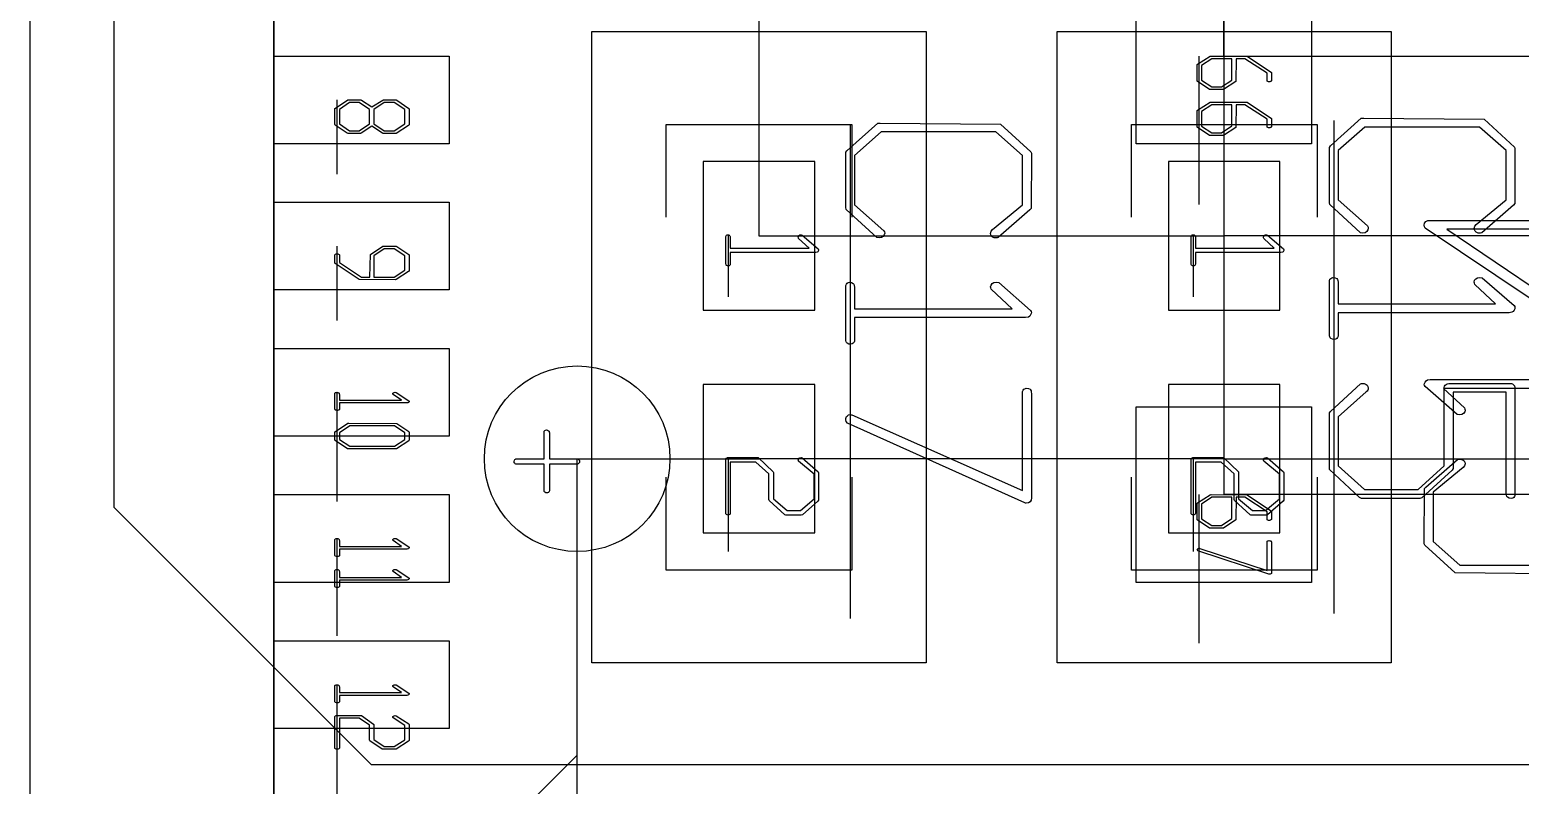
# Model space of a CAD drawing. Header units: inches. Extents: x -1 to 1.1, y -1.12 to 1.07.
# Drawn here: x -0.998 to -0.5965, y -0.2526 to -0.0492 of the extents above; entities that cross this region are included whole.
import ezdxf

# ---------------------------------------------------------------- set-up
doc = ezdxf.new("R2010")
doc.units = ezdxf.units.IN
doc.header["$MEASUREMENT"] = 0
doc.linetypes.add('CENTERX2', pattern=[0.8, 0.5, -0.1, 0.1, -0.1])

msp = doc.modelspace()

# ---------------------------------------------------------------- linework, layer by layer
at = {"color": 7, "linetype": 'Continuous'}
for p, q in [((-0.998, 0.908), (-0.998, -0.908)), ((-0.93229, -0.39089), (-0.93229, 0.71147)), ((-0.93229, 0.71147), (-0.93229, -0.39089)), ((-0.93229, 0.71147), (-0.93229, -0.39089)), ((-0.67639, -0.05625), (-0.67639, 0.06186)), ((-0.80158, 0.01264), (-0.80158, -0.10468)), ((-0.67626, -0.10468), (-0.67626, 0.01264)), ((-0.97526, -0.17784), (-0.97526, 0.00819)), ((-0.70001, -0.07987), (-0.70001, -0.03263)), ((-0.65277, -0.03263), (-0.65277, -0.07987)), ((-0.84658, -0.21968), (-0.84658, -0.04968)), ((-0.84658, -0.04968), (-0.75658, -0.04968)), ((-0.75658, -0.04968), (-0.75658, -0.21968)), ((-0.72126, -0.21968), (-0.72126, -0.04968)), ((-0.72126, -0.04968), (-0.63126, -0.04968)), ((-0.63126, -0.04968), (-0.63126, -0.21968)), ((-0.93229, -0.05625), (-0.88505, -0.05625)), ((-0.93229, -0.07987), (-0.93229, -0.05625)), ((-0.88505, -0.05625), (-0.88505, -0.07987)), ((-0.67639, -0.05625), (-0.55828, -0.05625)), ((-0.67639, -0.05625), (-0.67639, -0.17436)), ((-0.82658, -0.09968), (-0.82658, -0.07468)), ((-0.82658, -0.07468), (-0.77658, -0.07468)), ((-0.82658, -0.09968), (-0.82658, -0.07468)), ((-0.82658, -0.07468), (-0.77658, -0.07468)), ((-0.77658, -0.07468), (-0.77658, -0.09968)), ((-0.77658, -0.07468), (-0.77658, -0.08468)), ((-0.70126, -0.09968), (-0.70126, -0.07468)), ((-0.70126, -0.07468), (-0.65126, -0.07468)), ((-0.70126, -0.09968), (-0.70126, -0.07468)), ((-0.70126, -0.07468), (-0.65126, -0.07468)), ((-0.65126, -0.07468), (-0.65126, -0.09968)), ((-0.65126, -0.07468), (-0.65126, -0.08468)), ((-0.88505, -0.07987), (-0.93229, -0.07987)), ((-0.65277, -0.07987), (-0.70001, -0.07987)), ((-0.78658, -0.08468), (-0.81658, -0.08468)), ((-0.81658, -0.08468), (-0.81658, -0.12468)), ((-0.78658, -0.12468), (-0.78658, -0.08468)), ((-0.66126, -0.08468), (-0.69126, -0.08468)), ((-0.69126, -0.08468), (-0.69126, -0.12468)), ((-0.66126, -0.12468), (-0.66126, -0.08468)), ((-0.93229, -0.09562), (-0.88505, -0.09562)), ((-0.93229, -0.11924), (-0.93229, -0.09562)), ((-0.88505, -0.09562), (-0.88505, -0.11924)), ((-0.80158, -0.10468), (-0.67626, -0.10468)), ((-0.54769, -0.10468), (-0.67626, -0.10468)), ((-0.88505, -0.11924), (-0.93229, -0.11924)), ((-0.81658, -0.12468), (-0.78658, -0.12468)), ((-0.69126, -0.12468), (-0.66126, -0.12468)), ((-0.93229, -0.13499), (-0.88505, -0.13499)), ((-0.93229, -0.15861), (-0.93229, -0.13499)), ((-0.88505, -0.13499), (-0.88505, -0.15861)), ((-0.78658, -0.14468), (-0.81658, -0.14468)), ((-0.81658, -0.14468), (-0.81658, -0.18468)), ((-0.78658, -0.18468), (-0.78658, -0.14468)), ((-0.66126, -0.14468), (-0.69126, -0.14468)), ((-0.69126, -0.14468), (-0.69126, -0.18468)), ((-0.66126, -0.18468), (-0.66126, -0.14468)), ((-0.70001, -0.15074), (-0.65277, -0.15074)), ((-0.70001, -0.19798), (-0.70001, -0.15074)), ((-0.65277, -0.15074), (-0.65277, -0.19798)), ((-0.88505, -0.15861), (-0.93229, -0.15861)), ((-0.85056, -0.2445), (-0.85056, -0.16468)), ((-0.85056, -0.16468), (-0.80158, -0.16468)), ((-0.67626, -0.16468), (-0.80158, -0.16468)), ((-0.67626, -0.16468), (-0.54769, -0.16468)), ((-0.82658, -0.19468), (-0.82658, -0.16968)), ((-0.82658, -0.19468), (-0.82658, -0.16968)), ((-0.77658, -0.16968), (-0.77658, -0.19468)), ((-0.70126, -0.19468), (-0.70126, -0.16968)), ((-0.70126, -0.19468), (-0.70126, -0.16968)), ((-0.65126, -0.16968), (-0.65126, -0.19468)), ((-0.93229, -0.17436), (-0.88505, -0.17436)), ((-0.93229, -0.19798), (-0.93229, -0.17436)), ((-0.88505, -0.17436), (-0.88505, -0.19798)), ((-0.55828, -0.17436), (-0.67639, -0.17436)), ((-0.90597, -0.24713), (-0.97526, -0.17784)), ((-0.81658, -0.18468), (-0.78658, -0.18468)), ((-0.77658, -0.18468), (-0.77658, -0.19468)), ((-0.69126, -0.18468), (-0.66126, -0.18468)), ((-0.65126, -0.18468), (-0.65126, -0.19468)), ((-0.77658, -0.19468), (-0.82658, -0.19468)), ((-0.77658, -0.19468), (-0.82658, -0.19468)), ((-0.65126, -0.19468), (-0.70126, -0.19468)), ((-0.65126, -0.19468), (-0.70126, -0.19468)), ((-0.88505, -0.19798), (-0.93229, -0.19798)), ((-0.65277, -0.19798), (-0.70001, -0.19798)), ((-0.93229, -0.21373), (-0.88505, -0.21373)), ((-0.93229, -0.23735), (-0.93229, -0.21373)), ((-0.88505, -0.21373), (-0.88505, -0.23735)), ((-0.75658, -0.21968), (-0.84658, -0.21968)), ((-0.63126, -0.21968), (-0.72126, -0.21968)), ((-0.88505, -0.23735), (-0.93229, -0.23735)), ((-0.87097, -0.26491), (-0.85056, -0.2445)), ((-0.85056, -0.29735), (-0.85056, -0.2445)), ((-0.48204, -0.24713), (-0.90597, -0.24713))]:
    msp.add_line(p, q, dxfattribs=at)
at = {"color": 7, "linetype": 'CENTERX2'}
for p, q in [((-0.68306, -0.05625), (-0.68306, -0.09625)), ((-0.91534, -0.06806), (-0.91534, -0.08806)), ((-0.77701, -0.07488), (-0.77701, -0.20769)), ((-0.64675, -0.07358), (-0.64675, -0.20639)), ((-0.91534, -0.10743), (-0.91534, -0.12743)), ((-0.80991, -0.10468), (-0.80991, -0.12109)), ((-0.68459, -0.10468), (-0.68459, -0.12109)), ((-0.91534, -0.1468), (-0.91534, -0.17617)), ((-0.80991, -0.16468), (-0.80991, -0.18968)), ((-0.68459, -0.16468), (-0.68459, -0.18968)), ((-0.68306, -0.17436), (-0.68306, -0.21436)), ((-0.91534, -0.18617), (-0.91534, -0.21242)), ((-0.91534, -0.22554), (-0.91534, -0.25866))]:
    msp.add_line(p, q, dxfattribs=at)
at = {"color": 7, "linetype": 'Continuous', "flags": 128}
for points in [[(-0.66356, -0.06294), (-0.66371, -0.06307), (-0.66386, -0.06314), (-0.66401, -0.06318), (-0.66416, -0.06319), (-0.66416, -0.06319), (-0.66437, -0.06317), (-0.66454, -0.06312), (-0.66466, -0.06303), (-0.66472, -0.0629), (-0.66472, -0.0629), (-0.66472, -0.06089), (-0.66472, -0.06089), (-0.6707, -0.05696), (-0.6707, -0.05696), (-0.67306, -0.05696), (-0.67306, -0.05696), (-0.67316, -0.06307), (-0.67316, -0.06307), (-0.67649, -0.06524), (-0.67649, -0.06524), (-0.67668, -0.0653), (-0.67668, -0.0653), (-0.68001, -0.0653), (-0.68001, -0.0653), (-0.68023, -0.06525), (-0.68023, -0.06525), (-0.68351, -0.06304), (-0.68351, -0.06304), (-0.68353, -0.06286), (-0.68353, -0.06286), (-0.68353, -0.05856), (-0.68353, -0.05856), (-0.68342, -0.05846), (-0.68342, -0.05846), (-0.68009, -0.05627), (-0.68009, -0.05627), (-0.67982, -0.05625), (-0.67982, -0.05625), (-0.67007, -0.0563), (-0.67007, -0.0563), (-0.66353, -0.06069), (-0.66353, -0.06069), (-0.66356, -0.06294)], [(-0.67701, -0.06458), (-0.67425, -0.0627), (-0.67425, -0.0627), (-0.67425, -0.05696), (-0.67425, -0.05696), (-0.67961, -0.05696), (-0.67961, -0.05696), (-0.68234, -0.05883), (-0.68234, -0.05883), (-0.68234, -0.06272), (-0.68234, -0.06272), (-0.67958, -0.06458), (-0.67958, -0.06458), (-0.67701, -0.06458)], [(-0.89598, -0.07491), (-0.89929, -0.07707), (-0.89929, -0.07707), (-0.89953, -0.07711), (-0.89953, -0.07711), (-0.90281, -0.07711), (-0.90281, -0.07711), (-0.903, -0.07705), (-0.903, -0.07705), (-0.90583, -0.07516), (-0.90583, -0.07516), (-0.9087, -0.07705), (-0.9087, -0.07705), (-0.90889, -0.07711), (-0.90889, -0.07711), (-0.91226, -0.07711), (-0.91226, -0.07711), (-0.91248, -0.07706), (-0.91248, -0.07706), (-0.91579, -0.07485), (-0.91579, -0.07485), (-0.91581, -0.07467), (-0.91581, -0.07467), (-0.91581, -0.07037), (-0.91581, -0.07037), (-0.9157, -0.07027), (-0.9157, -0.07027), (-0.91237, -0.06808), (-0.91237, -0.06808), (-0.9121, -0.06806), (-0.9121, -0.06806), (-0.90884, -0.06806), (-0.90884, -0.06806), (-0.90862, -0.06811), (-0.90862, -0.06811), (-0.90583, -0.06995), (-0.90583, -0.06995), (-0.90295, -0.0681), (-0.90295, -0.0681), (-0.90276, -0.06806), (-0.90276, -0.06806), (-0.89934, -0.06806), (-0.89934, -0.06806), (-0.89915, -0.06815), (-0.89915, -0.06815), (-0.89587, -0.07034), (-0.89587, -0.07034), (-0.89581, -0.07044), (-0.89581, -0.07044), (-0.89584, -0.07478), (-0.89584, -0.07478), (-0.89598, -0.07491)], [(-0.90929, -0.07639), (-0.90653, -0.07451), (-0.90653, -0.07451), (-0.90653, -0.07066), (-0.90653, -0.07066), (-0.90926, -0.06877), (-0.90926, -0.06877), (-0.91189, -0.06877), (-0.91189, -0.06877), (-0.91462, -0.07064), (-0.91462, -0.07064), (-0.91462, -0.07453), (-0.91462, -0.07453), (-0.91186, -0.07639), (-0.91186, -0.07639), (-0.90929, -0.07639)], [(-0.89983, -0.07639), (-0.897, -0.07453), (-0.897, -0.07453), (-0.897, -0.07064), (-0.897, -0.07064), (-0.89983, -0.06877), (-0.89983, -0.06877), (-0.90251, -0.06877), (-0.90251, -0.06877), (-0.90534, -0.07066), (-0.90534, -0.07066), (-0.90534, -0.07451), (-0.90534, -0.07451), (-0.90251, -0.07639), (-0.90251, -0.07639), (-0.89983, -0.07639)], [(-0.66356, -0.07532), (-0.66371, -0.07545), (-0.66386, -0.07552), (-0.66401, -0.07556), (-0.66416, -0.07557), (-0.66416, -0.07557), (-0.66437, -0.07555), (-0.66454, -0.0755), (-0.66466, -0.07541), (-0.66472, -0.07528), (-0.66472, -0.07528), (-0.66472, -0.07327), (-0.66472, -0.07327), (-0.6707, -0.06935), (-0.6707, -0.06935), (-0.67306, -0.06935), (-0.67306, -0.06935), (-0.67316, -0.07545), (-0.67316, -0.07545), (-0.67649, -0.07762), (-0.67649, -0.07762), (-0.67668, -0.07768), (-0.67668, -0.07768), (-0.68001, -0.07768), (-0.68001, -0.07768), (-0.68023, -0.07763), (-0.68023, -0.07763), (-0.68351, -0.07542), (-0.68351, -0.07542), (-0.68353, -0.07524), (-0.68353, -0.07524), (-0.68353, -0.07094), (-0.68353, -0.07094), (-0.68342, -0.07084), (-0.68342, -0.07084), (-0.68009, -0.06865), (-0.68009, -0.06865), (-0.67982, -0.06863), (-0.67982, -0.06863), (-0.67007, -0.06868), (-0.67007, -0.06868), (-0.66353, -0.07307), (-0.66353, -0.07307), (-0.66356, -0.07532)], [(-0.67701, -0.07696), (-0.67425, -0.07508), (-0.67425, -0.07508), (-0.67425, -0.06935), (-0.67425, -0.06935), (-0.67961, -0.06935), (-0.67961, -0.06935), (-0.68234, -0.07121), (-0.68234, -0.07121), (-0.68234, -0.0751), (-0.68234, -0.0751), (-0.67958, -0.07696), (-0.67958, -0.07696), (-0.67701, -0.07696)], [(-0.72862, -0.09769), (-0.73716, -0.10511), (-0.73716, -0.10511), (-0.73745, -0.1052), (-0.73778, -0.10523), (-0.73778, -0.10523), (-0.73808, -0.10521), (-0.73826, -0.10516), (-0.73826, -0.10516), (-0.73864, -0.10498), (-0.73892, -0.10472), (-0.73913, -0.10439), (-0.73924, -0.10399), (-0.73924, -0.10399), (-0.73902, -0.10339), (-0.73865, -0.10295), (-0.73865, -0.10295), (-0.73058, -0.09628), (-0.73058, -0.09628), (-0.73058, -0.08302), (-0.73058, -0.08302), (-0.73779, -0.07667), (-0.73779, -0.07667), (-0.76869, -0.07667), (-0.76869, -0.07667), (-0.77582, -0.08302), (-0.77582, -0.08302), (-0.77582, -0.09628), (-0.77582, -0.09628), (-0.76793, -0.10331), (-0.76793, -0.10331), (-0.76777, -0.10359), (-0.76772, -0.10394), (-0.76772, -0.10394), (-0.76782, -0.10436), (-0.76812, -0.1048), (-0.76858, -0.10512), (-0.76918, -0.10523), (-0.76918, -0.10523), (-0.76984, -0.10511), (-0.76984, -0.10511), (-0.77807, -0.09755), (-0.77807, -0.09755), (-0.7782, -0.09706), (-0.7782, -0.09706), (-0.7782, -0.08214), (-0.7782, -0.08214), (-0.77793, -0.08177), (-0.77793, -0.08177), (-0.76959, -0.07428), (-0.76959, -0.07428), (-0.76891, -0.07428), (-0.76891, -0.07428), (-0.73654, -0.07459), (-0.73654, -0.07459), (-0.72834, -0.08207), (-0.72834, -0.08207), (-0.7282, -0.08243), (-0.7282, -0.08243), (-0.72827, -0.09727), (-0.72827, -0.09727), (-0.72862, -0.09769)], [(-0.59836, -0.09639), (-0.6069, -0.10381), (-0.6069, -0.10381), (-0.60719, -0.1039), (-0.60752, -0.10393), (-0.60752, -0.10393), (-0.60782, -0.10391), (-0.608, -0.10386), (-0.608, -0.10386), (-0.60838, -0.10368), (-0.60866, -0.10342), (-0.60887, -0.10309), (-0.60898, -0.10269), (-0.60898, -0.10269), (-0.60876, -0.10209), (-0.60839, -0.10165), (-0.60839, -0.10165), (-0.60032, -0.09498), (-0.60032, -0.09498), (-0.60032, -0.08172), (-0.60032, -0.08172), (-0.60753, -0.07537), (-0.60753, -0.07537), (-0.63843, -0.07537), (-0.63843, -0.07537), (-0.64556, -0.08172), (-0.64556, -0.08172), (-0.64556, -0.09498), (-0.64556, -0.09498), (-0.63767, -0.10201), (-0.63767, -0.10201), (-0.63751, -0.10229), (-0.63746, -0.10264), (-0.63746, -0.10264), (-0.63756, -0.10306), (-0.63786, -0.1035), (-0.63832, -0.10382), (-0.63892, -0.10393), (-0.63892, -0.10393), (-0.63958, -0.10381), (-0.63958, -0.10381), (-0.64781, -0.09625), (-0.64781, -0.09625), (-0.64794, -0.09576), (-0.64794, -0.09576), (-0.64794, -0.08084), (-0.64794, -0.08084), (-0.64767, -0.08047), (-0.64767, -0.08047), (-0.63933, -0.07298), (-0.63933, -0.07298), (-0.63865, -0.07298), (-0.63865, -0.07298), (-0.60628, -0.07329), (-0.60628, -0.07329), (-0.59808, -0.08077), (-0.59808, -0.08077), (-0.59794, -0.08113), (-0.59794, -0.08113), (-0.59801, -0.09597), (-0.59801, -0.09597), (-0.59836, -0.09639)], [(-0.59358, -0.12173), (-0.6221, -0.10257), (-0.6221, -0.10257), (-0.6223, -0.10222), (-0.62237, -0.10177), (-0.62237, -0.10177), (-0.62228, -0.10122), (-0.62199, -0.10082)], [(-0.62199, -0.10082), (-0.62176, -0.10067), (-0.62144, -0.10057), (-0.62105, -0.10051), (-0.62057, -0.10049), (-0.62057, -0.10049), (-0.59023, -0.10049)], [(-0.59023, -0.12044), (-0.59023, -0.10287), (-0.59023, -0.10287), (-0.61628, -0.10287), (-0.61628, -0.10287), (-0.59023, -0.12044)], [(-0.89598, -0.11428), (-0.89929, -0.11644), (-0.89929, -0.11644), (-0.89953, -0.11648), (-0.89953, -0.11648), (-0.9093, -0.11643), (-0.9093, -0.11643), (-0.91579, -0.11212), (-0.91579, -0.11212), (-0.91581, -0.11199), (-0.91581, -0.11199), (-0.91581, -0.10975), (-0.91581, -0.10975), (-0.91574, -0.10964), (-0.91562, -0.10956), (-0.91544, -0.10951), (-0.91522, -0.1095), (-0.91522, -0.1095), (-0.91499, -0.10952), (-0.91481, -0.10957), (-0.91469, -0.10966), (-0.91462, -0.10979), (-0.91462, -0.10979), (-0.91462, -0.11181), (-0.91462, -0.11181), (-0.90867, -0.11576), (-0.90867, -0.11576), (-0.90637, -0.11576), (-0.90637, -0.11576), (-0.90626, -0.10966), (-0.90626, -0.10966), (-0.90293, -0.10747), (-0.90293, -0.10747), (-0.90274, -0.10743), (-0.90274, -0.10743), (-0.89933, -0.10743), (-0.89933, -0.10743), (-0.89914, -0.1075), (-0.89914, -0.1075), (-0.89587, -0.10971), (-0.89587, -0.10971), (-0.89581, -0.10981), (-0.89581, -0.10981), (-0.89584, -0.11415), (-0.89584, -0.11415), (-0.89598, -0.11428)], [(-0.89982, -0.11576), (-0.897, -0.1139), (-0.897, -0.1139), (-0.897, -0.11001), (-0.897, -0.11001), (-0.89982, -0.10814), (-0.89982, -0.10814), (-0.90251, -0.10814), (-0.90251, -0.10814), (-0.90533, -0.11003), (-0.90533, -0.11003), (-0.90533, -0.11576), (-0.90533, -0.11576), (-0.89982, -0.11576)], [(-0.78592, -0.10908), (-0.78629, -0.10914), (-0.78629, -0.10914), (-0.80932, -0.10914), (-0.80932, -0.10914), (-0.80932, -0.11231), (-0.80932, -0.11231), (-0.80939, -0.11248), (-0.8095, -0.11261), (-0.80964, -0.1127), (-0.80981, -0.11275), (-0.80981, -0.11275), (-0.8101, -0.11272), (-0.81032, -0.11261), (-0.8104, -0.11253), (-0.81046, -0.1124), (-0.81049, -0.11224), (-0.81051, -0.11204), (-0.81051, -0.11204), (-0.81051, -0.10481), (-0.81051, -0.10481), (-0.81043, -0.10465), (-0.81033, -0.10452), (-0.81019, -0.10443), (-0.81002, -0.10438), (-0.81002, -0.10438), (-0.80972, -0.10442), (-0.8095, -0.10455), (-0.80942, -0.10467), (-0.80936, -0.10483), (-0.80933, -0.10504), (-0.80932, -0.10531), (-0.80932, -0.10531), (-0.80932, -0.10795), (-0.80932, -0.10795), (-0.78811, -0.10795), (-0.78811, -0.10795), (-0.79093, -0.10534), (-0.79093, -0.10534), (-0.79098, -0.10517), (-0.791, -0.10503), (-0.791, -0.10503), (-0.79095, -0.10477), (-0.79081, -0.10457), (-0.79057, -0.10443), (-0.79023, -0.10438), (-0.79023, -0.10438), (-0.78992, -0.10444), (-0.78992, -0.10444), (-0.78561, -0.10818), (-0.78561, -0.10818), (-0.78553, -0.10833), (-0.78551, -0.10851), (-0.78551, -0.10851), (-0.78553, -0.10861), (-0.78561, -0.10879), (-0.78574, -0.10896), (-0.78592, -0.10908)], [(-0.6606, -0.10908), (-0.66097, -0.10914), (-0.66097, -0.10914), (-0.684, -0.10914), (-0.684, -0.10914), (-0.684, -0.11231), (-0.684, -0.11231), (-0.68407, -0.11248), (-0.68418, -0.11261), (-0.68432, -0.1127), (-0.68449, -0.11275), (-0.68449, -0.11275), (-0.68478, -0.11272), (-0.685, -0.11261), (-0.68508, -0.11253), (-0.68514, -0.1124), (-0.68517, -0.11224), (-0.68519, -0.11204), (-0.68519, -0.11204), (-0.68519, -0.10481), (-0.68519, -0.10481), (-0.68511, -0.10465), (-0.68501, -0.10452), (-0.68487, -0.10443), (-0.6847, -0.10438), (-0.6847, -0.10438), (-0.6844, -0.10442), (-0.68418, -0.10455), (-0.6841, -0.10467), (-0.68404, -0.10483), (-0.68401, -0.10504), (-0.684, -0.10531), (-0.684, -0.10531), (-0.684, -0.10795), (-0.684, -0.10795), (-0.66279, -0.10795), (-0.66279, -0.10795), (-0.66561, -0.10534), (-0.66561, -0.10534), (-0.66566, -0.10517), (-0.66568, -0.10503), (-0.66568, -0.10503), (-0.66563, -0.10477), (-0.66549, -0.10457), (-0.66525, -0.10443), (-0.66491, -0.10438), (-0.66491, -0.10438), (-0.6646, -0.10444), (-0.6646, -0.10444), (-0.66029, -0.10818), (-0.66029, -0.10818), (-0.66021, -0.10833), (-0.66019, -0.10851), (-0.66019, -0.10851), (-0.66021, -0.10861), (-0.66029, -0.10879), (-0.66042, -0.10896), (-0.6606, -0.10908)], [(-0.59876, -0.12524), (-0.59951, -0.12537), (-0.59951, -0.12537), (-0.64556, -0.12537), (-0.64556, -0.12537), (-0.64556, -0.1317), (-0.64556, -0.1317), (-0.64571, -0.13203), (-0.64592, -0.13229), (-0.6462, -0.13247), (-0.64655, -0.13257), (-0.64655, -0.13257), (-0.64712, -0.13251), (-0.64757, -0.1323), (-0.64773, -0.13213), (-0.64785, -0.13188), (-0.64791, -0.13156), (-0.64794, -0.13116), (-0.64794, -0.13116), (-0.64794, -0.1167), (-0.64794, -0.1167), (-0.64779, -0.11637), (-0.64759, -0.11611), (-0.64731, -0.11594), (-0.64697, -0.11584), (-0.64697, -0.11584), (-0.64637, -0.11593), (-0.64593, -0.11619), (-0.64576, -0.11641), (-0.64565, -0.11673), (-0.64558, -0.11716), (-0.64556, -0.1177), (-0.64556, -0.1177), (-0.64556, -0.12298), (-0.64556, -0.12298), (-0.60315, -0.12298), (-0.60315, -0.12298), (-0.60878, -0.11775), (-0.60878, -0.11775), (-0.60888, -0.11741), (-0.60892, -0.11713), (-0.60892, -0.11713), (-0.60882, -0.11662), (-0.60853, -0.11621), (-0.60806, -0.11593), (-0.60739, -0.11584), (-0.60739, -0.11584), (-0.60676, -0.11596), (-0.60676, -0.11596), (-0.59815, -0.12344), (-0.59815, -0.12344), (-0.59799, -0.12373), (-0.59794, -0.1241), (-0.59794, -0.1241), (-0.59799, -0.1243), (-0.59815, -0.12465), (-0.5984, -0.125), (-0.59876, -0.12524)], [(-0.72902, -0.12654), (-0.72977, -0.12667), (-0.72977, -0.12667), (-0.77582, -0.12667), (-0.77582, -0.12667), (-0.77582, -0.133), (-0.77582, -0.133), (-0.77597, -0.13333), (-0.77618, -0.13359), (-0.77646, -0.13377), (-0.77681, -0.13387), (-0.77681, -0.13387), (-0.77738, -0.13381), (-0.77783, -0.1336), (-0.77799, -0.13343), (-0.77811, -0.13318), (-0.77817, -0.13286), (-0.7782, -0.13246), (-0.7782, -0.13246), (-0.7782, -0.118), (-0.7782, -0.118), (-0.77805, -0.11767), (-0.77785, -0.11741), (-0.77757, -0.11724), (-0.77723, -0.11714), (-0.77723, -0.11714), (-0.77663, -0.11723), (-0.77619, -0.11749), (-0.77602, -0.11771), (-0.77591, -0.11803), (-0.77584, -0.11846), (-0.77582, -0.119), (-0.77582, -0.119), (-0.77582, -0.12428), (-0.77582, -0.12428), (-0.73341, -0.12428), (-0.73341, -0.12428), (-0.73904, -0.11905), (-0.73904, -0.11905), (-0.73914, -0.11871), (-0.73918, -0.11843), (-0.73918, -0.11843), (-0.73908, -0.11792), (-0.73879, -0.11751), (-0.73832, -0.11723), (-0.73765, -0.11714), (-0.73765, -0.11714), (-0.73702, -0.11726), (-0.73702, -0.11726), (-0.72841, -0.12474), (-0.72841, -0.12474), (-0.72825, -0.12503), (-0.7282, -0.1254), (-0.7282, -0.1254), (-0.72825, -0.1256), (-0.72841, -0.12595), (-0.72866, -0.1263), (-0.72902, -0.12654)], [(-0.598, -0.17457), (-0.5981, -0.17487), (-0.59828, -0.17511), (-0.59856, -0.17527), (-0.59891, -0.17537), (-0.59891, -0.17537), (-0.59954, -0.17529), (-0.59999, -0.17506), (-0.60014, -0.17485), (-0.60024, -0.17453), (-0.6003, -0.17411), (-0.60032, -0.17357), (-0.60032, -0.17357), (-0.60032, -0.14679), (-0.60032, -0.14679), (-0.61461, -0.14679), (-0.61461, -0.14679), (-0.61461, -0.16734), (-0.61461, -0.16734), (-0.61487, -0.16778), (-0.61487, -0.16778), (-0.62301, -0.17524), (-0.62301, -0.17524), (-0.6236, -0.17537), (-0.6236, -0.17537), (-0.63927, -0.17537), (-0.63927, -0.17537), (-0.6398, -0.17512), (-0.6398, -0.17512), (-0.64788, -0.16758), (-0.64788, -0.16758), (-0.64794, -0.16697), (-0.64794, -0.16697), (-0.64794, -0.15232), (-0.64794, -0.15232), (-0.64767, -0.15196), (-0.64767, -0.15196), (-0.63952, -0.14448), (-0.63952, -0.14448), (-0.63925, -0.14443), (-0.63886, -0.14441), (-0.63886, -0.14441), (-0.63857, -0.14443), (-0.63839, -0.14448), (-0.63839, -0.14448), (-0.63803, -0.14466), (-0.63776, -0.14492), (-0.63756, -0.14525), (-0.63746, -0.14565), (-0.63746, -0.14565), (-0.6375, -0.14595), (-0.6376, -0.14622), (-0.63778, -0.14647), (-0.63802, -0.14669), (-0.63802, -0.14669), (-0.64556, -0.15336), (-0.64556, -0.15336), (-0.64556, -0.16663), (-0.64556, -0.16663), (-0.6385, -0.17298), (-0.6385, -0.17298), (-0.62405, -0.17298), (-0.62405, -0.17298), (-0.61699, -0.16663), (-0.61699, -0.16663), (-0.61699, -0.14546), (-0.61699, -0.14546), (-0.61691, -0.14518), (-0.61676, -0.14492), (-0.61652, -0.14471), (-0.61622, -0.14453), (-0.61622, -0.14453), (-0.61573, -0.14441), (-0.61573, -0.14441), (-0.59892, -0.14441), (-0.59892, -0.14441), (-0.59859, -0.14454), (-0.59832, -0.14477), (-0.59811, -0.14506), (-0.59794, -0.14546), (-0.59794, -0.14546), (-0.598, -0.17457)], [(-0.57475, -0.14573), (-0.61716, -0.14573), (-0.61716, -0.14573), (-0.61153, -0.15096), (-0.61153, -0.15096), (-0.61143, -0.1513), (-0.61139, -0.15158), (-0.61139, -0.15158), (-0.61149, -0.15209), (-0.61178, -0.15251), (-0.61225, -0.15278), (-0.61292, -0.15287), (-0.61292, -0.15287), (-0.61355, -0.15275), (-0.61355, -0.15275), (-0.62216, -0.14527), (-0.62216, -0.14527), (-0.62231, -0.14498), (-0.62237, -0.14461), (-0.62237, -0.14461), (-0.62231, -0.14441), (-0.62216, -0.14407), (-0.6219, -0.14371), (-0.62155, -0.14347)], [(-0.62155, -0.14347), (-0.6208, -0.14334), (-0.6208, -0.14334), (-0.57475, -0.14334)], [(-0.89614, -0.14962), (-0.89643, -0.14966), (-0.89643, -0.14966), (-0.91462, -0.14966), (-0.91462, -0.14966), (-0.91462, -0.15142), (-0.91462, -0.15142), (-0.9147, -0.15152), (-0.9148, -0.15159), (-0.91494, -0.15164), (-0.91512, -0.15167), (-0.91512, -0.15167), (-0.9154, -0.15165), (-0.91563, -0.15159), (-0.91571, -0.15154), (-0.91576, -0.15147), (-0.9158, -0.15138), (-0.91581, -0.15126), (-0.91581, -0.15126), (-0.91581, -0.14705), (-0.91581, -0.14705), (-0.91574, -0.14695), (-0.91563, -0.14688), (-0.9155, -0.14683), (-0.91533, -0.1468), (-0.91533, -0.1468), (-0.91503, -0.14683), (-0.91481, -0.1469), (-0.91473, -0.14697), (-0.91467, -0.14707), (-0.91463, -0.1472), (-0.91462, -0.14736), (-0.91462, -0.14736), (-0.91462, -0.14894), (-0.91462, -0.14894), (-0.8979, -0.14894), (-0.8979, -0.14894), (-0.90015, -0.14737), (-0.90015, -0.14737), (-0.90019, -0.14727), (-0.9002, -0.14719), (-0.9002, -0.14719), (-0.90017, -0.14703), (-0.90005, -0.14691), (-0.89986, -0.14683), (-0.89959, -0.1468), (-0.89959, -0.1468), (-0.89934, -0.14684), (-0.89934, -0.14684), (-0.89589, -0.14908), (-0.89589, -0.14908), (-0.89583, -0.14916), (-0.89581, -0.14928), (-0.89581, -0.14928), (-0.89583, -0.14934), (-0.89589, -0.14944), (-0.896, -0.14955), (-0.89614, -0.14962)], [(-0.72962, -0.17667), (-0.7296, -0.17667), (-0.72964, -0.17665), (-0.72977, -0.17663), (-0.72997, -0.1766), (-0.72997, -0.1766), (-0.77773, -0.15509), (-0.77773, -0.15509), (-0.77808, -0.15464), (-0.7782, -0.15417), (-0.7782, -0.15417), (-0.77817, -0.15382), (-0.7781, -0.15354), (-0.77797, -0.1533), (-0.77778, -0.15313), (-0.77778, -0.15313), (-0.77748, -0.15289), (-0.77701, -0.15282), (-0.77701, -0.15282), (-0.77675, -0.15284), (-0.77653, -0.15288), (-0.77653, -0.15288), (-0.73058, -0.17322), (-0.73058, -0.17322), (-0.73058, -0.14657), (-0.73058, -0.14657), (-0.73045, -0.14624), (-0.73025, -0.14598), (-0.72996, -0.14582), (-0.7296, -0.14571), (-0.7296, -0.14571), (-0.72902, -0.14578), (-0.72858, -0.14599), (-0.72841, -0.14616), (-0.72829, -0.14641), (-0.72823, -0.14673), (-0.7282, -0.14713), (-0.7282, -0.14713), (-0.7282, -0.1478), (-0.7282, -0.1478), (-0.7282, -0.17525), (-0.7282, -0.17525), (-0.72829, -0.17587), (-0.72855, -0.17631), (-0.729, -0.17657), (-0.72962, -0.17667)], [(-0.89592, -0.15984), (-0.89926, -0.162), (-0.89926, -0.162), (-0.89942, -0.16204), (-0.89942, -0.16204), (-0.91245, -0.16199), (-0.91245, -0.16199), (-0.91579, -0.15978), (-0.91579, -0.15978), (-0.91581, -0.15966), (-0.91581, -0.15966), (-0.91581, -0.15742), (-0.91581, -0.15742), (-0.9157, -0.15732), (-0.9157, -0.15732), (-0.91237, -0.15515), (-0.91237, -0.15515), (-0.9121, -0.15513), (-0.9121, -0.15513), (-0.89915, -0.1552), (-0.89915, -0.1552), (-0.89587, -0.15739), (-0.89587, -0.15739), (-0.89581, -0.1575), (-0.89581, -0.1575), (-0.89584, -0.15969), (-0.89584, -0.15969), (-0.89592, -0.15984)], [(-0.89979, -0.16132), (-0.897, -0.15947), (-0.897, -0.15947), (-0.897, -0.1577), (-0.897, -0.1577), (-0.89979, -0.15585), (-0.89979, -0.15585), (-0.91184, -0.15585), (-0.91184, -0.15585), (-0.91462, -0.1577), (-0.91462, -0.1577), (-0.91462, -0.15947), (-0.91462, -0.15947), (-0.91181, -0.16132), (-0.91181, -0.16132), (-0.89979, -0.16132)], [(-0.85826, -0.15714), (-0.85814, -0.15727), (-0.85807, -0.15745), (-0.85801, -0.15769), (-0.858, -0.15797), (-0.858, -0.15797), (-0.858, -0.16468), (-0.858, -0.16468), (-0.8505, -0.16468), (-0.8505, -0.16468), (-0.85025, -0.16479), (-0.85008, -0.16495), (-0.84997, -0.16516), (-0.84994, -0.16542), (-0.84994, -0.16542), (-0.84997, -0.16566), (-0.85008, -0.16588), (-0.85017, -0.16598), (-0.85032, -0.16606), (-0.85051, -0.16613), (-0.85075, -0.16617), (-0.85075, -0.16617), (-0.858, -0.16617), (-0.858, -0.16617), (-0.858, -0.17334), (-0.858, -0.17334), (-0.85807, -0.17352), (-0.85816, -0.17366), (-0.85826, -0.17376), (-0.85836, -0.17382), (-0.85857, -0.17388), (-0.85876, -0.17391), (-0.85876, -0.17391), (-0.85899, -0.17386), (-0.85924, -0.17372), (-0.85942, -0.17353), (-0.85949, -0.17334), (-0.85949, -0.17334), (-0.85949, -0.16617), (-0.85949, -0.16617), (-0.86697, -0.16617), (-0.86697, -0.16617), (-0.86712, -0.16612), (-0.86725, -0.16603), (-0.86738, -0.16592), (-0.86749, -0.16577), (-0.86749, -0.16577), (-0.86751, -0.16562), (-0.86752, -0.16541), (-0.86752, -0.16541), (-0.86747, -0.16509), (-0.86732, -0.16486), (-0.8672, -0.16478), (-0.86706, -0.16473), (-0.86689, -0.16469), (-0.86669, -0.16468), (-0.86669, -0.16468), (-0.85949, -0.16468), (-0.85949, -0.16468), (-0.85949, -0.15744), (-0.85949, -0.15744), (-0.85941, -0.15725), (-0.85927, -0.1571), (-0.85908, -0.157), (-0.85884, -0.15694), (-0.85884, -0.15694), (-0.85853, -0.15699), (-0.85826, -0.15714)], [(-0.78571, -0.17609), (-0.7899, -0.1798), (-0.7899, -0.1798), (-0.79021, -0.17986), (-0.79021, -0.17986), (-0.79437, -0.17986), (-0.79437, -0.17986), (-0.79461, -0.1798), (-0.79461, -0.1798), (-0.7988, -0.17596), (-0.7988, -0.17596), (-0.7989, -0.17568), (-0.7989, -0.17568), (-0.7989, -0.16879), (-0.7989, -0.16879), (-0.80242, -0.16557), (-0.80242, -0.16557), (-0.80932, -0.16557), (-0.80932, -0.16557), (-0.80932, -0.17937), (-0.80932, -0.17937), (-0.80937, -0.17958), (-0.80949, -0.17973), (-0.80967, -0.17983), (-0.80991, -0.17986), (-0.80991, -0.17986), (-0.81015, -0.17983), (-0.81034, -0.17974), (-0.81042, -0.17965), (-0.81047, -0.17953), (-0.8105, -0.17937), (-0.81051, -0.17918), (-0.81051, -0.17918), (-0.81051, -0.16478), (-0.81051, -0.16478), (-0.81034, -0.16453), (-0.81008, -0.16438), (-0.81008, -0.16438), (-0.80943, -0.16438), (-0.80943, -0.16438), (-0.80179, -0.16438), (-0.80179, -0.16438), (-0.79778, -0.16822), (-0.79778, -0.16822), (-0.79771, -0.16841), (-0.79771, -0.16841), (-0.79771, -0.17545), (-0.79771, -0.17545), (-0.79397, -0.17867), (-0.79397, -0.17867), (-0.79044, -0.17867), (-0.79044, -0.17867), (-0.7867, -0.17549), (-0.7867, -0.17549), (-0.7867, -0.16886), (-0.7867, -0.16886), (-0.79092, -0.16534), (-0.79092, -0.16534), (-0.79098, -0.16517), (-0.791, -0.16503), (-0.791, -0.16503), (-0.79095, -0.16478), (-0.79081, -0.16457), (-0.79057, -0.16443), (-0.79023, -0.16438), (-0.79023, -0.16438), (-0.78992, -0.16444), (-0.78992, -0.16444), (-0.78565, -0.16821), (-0.78565, -0.16821), (-0.78551, -0.16846), (-0.78551, -0.16846), (-0.78554, -0.17587), (-0.78554, -0.17587), (-0.78571, -0.17609)], [(-0.66039, -0.17609), (-0.66458, -0.1798), (-0.66458, -0.1798), (-0.66489, -0.17986), (-0.66489, -0.17986), (-0.66905, -0.17986), (-0.66905, -0.17986), (-0.66929, -0.1798), (-0.66929, -0.1798), (-0.67348, -0.17596), (-0.67348, -0.17596), (-0.67358, -0.17568), (-0.67358, -0.17568), (-0.67358, -0.16879), (-0.67358, -0.16879), (-0.6771, -0.16557), (-0.6771, -0.16557), (-0.684, -0.16557), (-0.684, -0.16557), (-0.684, -0.17937), (-0.684, -0.17937), (-0.68405, -0.17958), (-0.68417, -0.17973), (-0.68435, -0.17983), (-0.68459, -0.17986), (-0.68459, -0.17986), (-0.68483, -0.17983), (-0.68502, -0.17974), (-0.6851, -0.17965), (-0.68515, -0.17953), (-0.68518, -0.17937), (-0.68519, -0.17918), (-0.68519, -0.17918), (-0.68519, -0.16478), (-0.68519, -0.16478), (-0.68502, -0.16453), (-0.68476, -0.16438), (-0.68476, -0.16438), (-0.68411, -0.16438), (-0.68411, -0.16438), (-0.67647, -0.16438), (-0.67647, -0.16438), (-0.67246, -0.16822), (-0.67246, -0.16822), (-0.67239, -0.16841), (-0.67239, -0.16841), (-0.67239, -0.17545), (-0.67239, -0.17545), (-0.66865, -0.17867), (-0.66865, -0.17867), (-0.66512, -0.17867), (-0.66512, -0.17867), (-0.66138, -0.17549), (-0.66138, -0.17549), (-0.66138, -0.16886), (-0.66138, -0.16886), (-0.6656, -0.16534), (-0.6656, -0.16534), (-0.66566, -0.16517), (-0.66568, -0.16503), (-0.66568, -0.16503), (-0.66563, -0.16478), (-0.66549, -0.16457), (-0.66525, -0.16443), (-0.66491, -0.16438), (-0.66491, -0.16438), (-0.6646, -0.16444), (-0.6646, -0.16444), (-0.66033, -0.16821), (-0.66033, -0.16821), (-0.66019, -0.16846), (-0.66019, -0.16846), (-0.66022, -0.17587), (-0.66022, -0.17587), (-0.66039, -0.17609)], [(-0.62195, -0.17232), (-0.61341, -0.1649), (-0.61341, -0.1649), (-0.61312, -0.16481), (-0.61279, -0.16478), (-0.61279, -0.16478), (-0.61249, -0.1648), (-0.61231, -0.16485), (-0.61231, -0.16485), (-0.61193, -0.16503), (-0.61165, -0.16529), (-0.61144, -0.16562), (-0.61133, -0.16602), (-0.61133, -0.16602), (-0.61155, -0.16661), (-0.61192, -0.16706), (-0.61192, -0.16706), (-0.61999, -0.17373), (-0.61999, -0.17373), (-0.61999, -0.18699), (-0.61999, -0.18699), (-0.61278, -0.19334), (-0.61278, -0.19334), (-0.58188, -0.19334)], [(-0.58166, -0.19573), (-0.61403, -0.19542), (-0.61403, -0.19542), (-0.62223, -0.18794), (-0.62223, -0.18794), (-0.62237, -0.18758), (-0.62237, -0.18758), (-0.6223, -0.17274), (-0.6223, -0.17274), (-0.62195, -0.17232)], [(-0.66356, -0.18105), (-0.66371, -0.18118), (-0.66386, -0.18125), (-0.66401, -0.18129), (-0.66416, -0.1813), (-0.66416, -0.1813), (-0.66437, -0.18128), (-0.66454, -0.18123), (-0.66466, -0.18114), (-0.66472, -0.18101), (-0.66472, -0.18101), (-0.66472, -0.179), (-0.66472, -0.179), (-0.6707, -0.17507), (-0.6707, -0.17507), (-0.67306, -0.17507), (-0.67306, -0.17507), (-0.67316, -0.18118), (-0.67316, -0.18118), (-0.67649, -0.18335), (-0.67649, -0.18335), (-0.67668, -0.18341), (-0.67668, -0.18341), (-0.68001, -0.18341), (-0.68001, -0.18341), (-0.68023, -0.18336), (-0.68023, -0.18336), (-0.68351, -0.18115), (-0.68351, -0.18115), (-0.68353, -0.18097), (-0.68353, -0.18097), (-0.68353, -0.17667), (-0.68353, -0.17667), (-0.68342, -0.17657), (-0.68342, -0.17657), (-0.68009, -0.17438), (-0.68009, -0.17438), (-0.67982, -0.17436), (-0.67982, -0.17436), (-0.67007, -0.17441), (-0.67007, -0.17441), (-0.66353, -0.1788), (-0.66353, -0.1788), (-0.66356, -0.18105)], [(-0.67701, -0.18269), (-0.67425, -0.18081), (-0.67425, -0.18081), (-0.67425, -0.17507), (-0.67425, -0.17507), (-0.67961, -0.17507), (-0.67961, -0.17507), (-0.68234, -0.17694), (-0.68234, -0.17694), (-0.68234, -0.18083), (-0.68234, -0.18083), (-0.67958, -0.18269), (-0.67958, -0.18269), (-0.67701, -0.18269)], [(-0.89614, -0.18899), (-0.89643, -0.18903), (-0.89643, -0.18903), (-0.91462, -0.18903), (-0.91462, -0.18903), (-0.91462, -0.19079), (-0.91462, -0.19079), (-0.9147, -0.19089), (-0.9148, -0.19096), (-0.91494, -0.19101), (-0.91512, -0.19104), (-0.91512, -0.19104), (-0.9154, -0.19102), (-0.91563, -0.19096), (-0.91571, -0.19091), (-0.91576, -0.19084), (-0.9158, -0.19075), (-0.91581, -0.19063), (-0.91581, -0.19063), (-0.91581, -0.18642), (-0.91581, -0.18642), (-0.91574, -0.18632), (-0.91563, -0.18625), (-0.9155, -0.1862), (-0.91533, -0.18617), (-0.91533, -0.18617), (-0.91503, -0.1862), (-0.91481, -0.18627), (-0.91473, -0.18634), (-0.91467, -0.18644), (-0.91463, -0.18657), (-0.91462, -0.18673), (-0.91462, -0.18673), (-0.91462, -0.18831), (-0.91462, -0.18831), (-0.8979, -0.18831), (-0.8979, -0.18831), (-0.90015, -0.18674), (-0.90015, -0.18674), (-0.90019, -0.18664), (-0.9002, -0.18656), (-0.9002, -0.18656), (-0.90017, -0.1864), (-0.90005, -0.18628), (-0.89986, -0.1862), (-0.89959, -0.18617), (-0.89959, -0.18617), (-0.89934, -0.18621), (-0.89934, -0.18621), (-0.89589, -0.18845), (-0.89589, -0.18845), (-0.89583, -0.18853), (-0.89581, -0.18865), (-0.89581, -0.18865), (-0.89583, -0.18871), (-0.89589, -0.18881), (-0.896, -0.18892), (-0.89614, -0.18899)], [(-0.6641, -0.19579), (-0.66409, -0.19579), (-0.66411, -0.19578), (-0.66416, -0.19578), (-0.66424, -0.19577), (-0.66424, -0.19577), (-0.68334, -0.18947), (-0.68334, -0.18947), (-0.68348, -0.18934), (-0.68353, -0.1892), (-0.68353, -0.1892), (-0.68349, -0.18902), (-0.68337, -0.1889), (-0.68337, -0.1889), (-0.68324, -0.18883), (-0.68306, -0.18881), (-0.68306, -0.18881), (-0.68296, -0.18881), (-0.68287, -0.18883), (-0.68287, -0.18883), (-0.66472, -0.19475), (-0.66472, -0.19475), (-0.66472, -0.18699), (-0.66472, -0.18699), (-0.66466, -0.18689), (-0.66456, -0.18682), (-0.66441, -0.18677), (-0.66423, -0.18674), (-0.66423, -0.18674), (-0.66394, -0.18676), (-0.66372, -0.18682), (-0.66364, -0.18687), (-0.66358, -0.18695), (-0.66354, -0.18704), (-0.66353, -0.18715), (-0.66353, -0.18715), (-0.66353, -0.18735), (-0.66353, -0.18735), (-0.66353, -0.19538), (-0.66353, -0.19538), (-0.66357, -0.19556), (-0.66367, -0.19568), (-0.66385, -0.19576), (-0.6641, -0.19579)], [(-0.89614, -0.19732), (-0.89643, -0.19736), (-0.89643, -0.19736), (-0.91462, -0.19736), (-0.91462, -0.19736), (-0.91462, -0.19913), (-0.91462, -0.19913), (-0.9147, -0.19922), (-0.9148, -0.19929), (-0.91494, -0.19934), (-0.91512, -0.19937), (-0.91512, -0.19937), (-0.9154, -0.19935), (-0.91563, -0.19929), (-0.91571, -0.19924), (-0.91576, -0.19917), (-0.9158, -0.19908), (-0.91581, -0.19896), (-0.91581, -0.19896), (-0.91581, -0.19475), (-0.91581, -0.19475), (-0.91574, -0.19466), (-0.91563, -0.19459), (-0.9155, -0.19453), (-0.91533, -0.1945), (-0.91533, -0.1945), (-0.91503, -0.19453), (-0.91481, -0.19461), (-0.91473, -0.19467), (-0.91467, -0.19477), (-0.91463, -0.1949), (-0.91462, -0.19506), (-0.91462, -0.19506), (-0.91462, -0.19665), (-0.91462, -0.19665), (-0.8979, -0.19665), (-0.8979, -0.19665), (-0.90015, -0.19508), (-0.90015, -0.19508), (-0.90019, -0.19497), (-0.9002, -0.19489), (-0.9002, -0.19489), (-0.90017, -0.19474), (-0.90005, -0.19461), (-0.89986, -0.19453), (-0.89959, -0.1945), (-0.89959, -0.1945), (-0.89934, -0.19454), (-0.89934, -0.19454), (-0.89589, -0.19678), (-0.89589, -0.19678), (-0.89583, -0.19687), (-0.89581, -0.19698), (-0.89581, -0.19698), (-0.89583, -0.19704), (-0.89589, -0.19714), (-0.896, -0.19725), (-0.89614, -0.19732)], [(-0.89614, -0.22836), (-0.89643, -0.2284), (-0.89643, -0.2284), (-0.91462, -0.2284), (-0.91462, -0.2284), (-0.91462, -0.23016), (-0.91462, -0.23016), (-0.9147, -0.23026), (-0.9148, -0.23033), (-0.91494, -0.23038), (-0.91512, -0.23041), (-0.91512, -0.23041), (-0.9154, -0.23039), (-0.91563, -0.23033), (-0.91571, -0.23028), (-0.91576, -0.23021), (-0.9158, -0.23012), (-0.91581, -0.23), (-0.91581, -0.23), (-0.91581, -0.22579), (-0.91581, -0.22579), (-0.91574, -0.22569), (-0.91563, -0.22562), (-0.9155, -0.22557), (-0.91533, -0.22554), (-0.91533, -0.22554), (-0.91503, -0.22557), (-0.91481, -0.22564), (-0.91473, -0.22571), (-0.91467, -0.22581), (-0.91463, -0.22594), (-0.91462, -0.2261), (-0.91462, -0.2261), (-0.91462, -0.22768), (-0.91462, -0.22768), (-0.8979, -0.22768), (-0.8979, -0.22768), (-0.90015, -0.22611), (-0.90015, -0.22611), (-0.90019, -0.22601), (-0.9002, -0.22593), (-0.9002, -0.22593), (-0.90017, -0.22577), (-0.90005, -0.22565), (-0.89986, -0.22557), (-0.89959, -0.22554), (-0.89959, -0.22554), (-0.89934, -0.22558), (-0.89934, -0.22558), (-0.89589, -0.22782), (-0.89589, -0.22782), (-0.89583, -0.2279), (-0.89581, -0.22802), (-0.89581, -0.22802), (-0.89583, -0.22808), (-0.89589, -0.22818), (-0.896, -0.22829), (-0.89614, -0.22836)], [(-0.89598, -0.24072), (-0.89933, -0.24288), (-0.89933, -0.24288), (-0.89958, -0.24292), (-0.89958, -0.24292), (-0.9029, -0.24292), (-0.9029, -0.24292), (-0.90309, -0.24288), (-0.90309, -0.24288), (-0.90645, -0.24065), (-0.90645, -0.24065), (-0.90653, -0.24048), (-0.90653, -0.24048), (-0.90653, -0.23646), (-0.90653, -0.23646), (-0.90926, -0.23459), (-0.90926, -0.23459), (-0.91462, -0.23459), (-0.91462, -0.23459), (-0.91462, -0.24263), (-0.91462, -0.24263), (-0.91468, -0.24276), (-0.9148, -0.24285), (-0.91498, -0.2429), (-0.91522, -0.24292), (-0.91522, -0.24292), (-0.91545, -0.2429), (-0.91565, -0.24285), (-0.91572, -0.2428), (-0.91577, -0.24273), (-0.9158, -0.24264), (-0.91581, -0.24253), (-0.91581, -0.24253), (-0.91581, -0.23411), (-0.91581, -0.23411), (-0.91567, -0.23396), (-0.91546, -0.23387), (-0.91546, -0.23387), (-0.91492, -0.23387), (-0.91492, -0.23387), (-0.90868, -0.23387), (-0.90868, -0.23387), (-0.90539, -0.23612), (-0.90539, -0.23612), (-0.90534, -0.23622), (-0.90534, -0.23622), (-0.90534, -0.24033), (-0.90534, -0.24033), (-0.90251, -0.24221), (-0.90251, -0.24221), (-0.89983, -0.24221), (-0.89983, -0.24221), (-0.897, -0.24035), (-0.897, -0.24035), (-0.897, -0.23648), (-0.897, -0.23648), (-0.90015, -0.23443), (-0.90015, -0.23443), (-0.90019, -0.23433), (-0.9002, -0.23425), (-0.9002, -0.23425), (-0.90017, -0.2341), (-0.90005, -0.23398), (-0.89986, -0.2339), (-0.89959, -0.23387), (-0.89959, -0.23387), (-0.89934, -0.23391), (-0.89934, -0.23391), (-0.89592, -0.23611), (-0.89592, -0.23611), (-0.89581, -0.23626), (-0.89581, -0.23626), (-0.89584, -0.24059), (-0.89584, -0.24059), (-0.89598, -0.24072)]]:
    msp.add_lwpolyline(points, dxfattribs=at)
at = {"color": 7, "linetype": 'Continuous'}
msp.add_circle((-0.85056, -0.16468), 0.025, dxfattribs=at)

doc.saveas('drawing.dxf')
